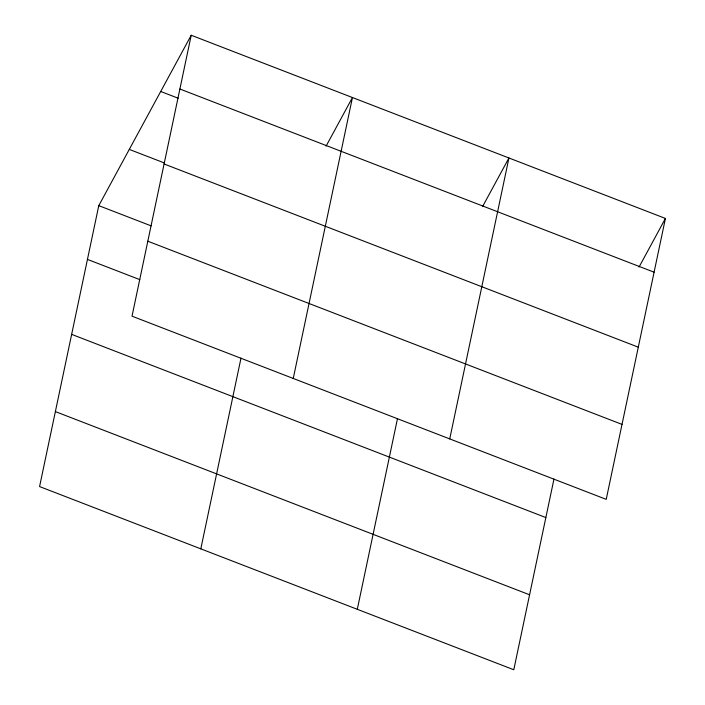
<?xml version="1.0" encoding="UTF-8"?>
<svg xmlns="http://www.w3.org/2000/svg" width="705" height="705" viewBox="0 0 705 705"><rect width="100%" height="100%" fill="white"/><g stroke="black" fill="none" stroke-linecap="round" stroke-linejoin="round"><path stroke-width="1.06" d="M191.214 35.25L132.02 316.175L606.221 499.36L665.423 218.435L191.214 35.25L98.779 205.64L39.577 486.565L513.786 669.75L553.98 479.003M200.81 548.842L241.004 358.096M293.245 378.453L352.447 97.537L326.08 146.138M357.294 609.296L397.497 418.55M449.737 438.907L508.931 157.99L482.564 206.591M639.056 267.045L665.423 218.435M179.89 89.015L654.09 272.2M160.714 91.474L178.171 98.224M129.288 149.407L164.203 162.899M164.089 163.974L638.289 347.168M98.779 205.64L151.152 225.873M147.812 241.207L622.022 424.401M87.446 259.405L139.828 279.638M71.654 334.364L545.855 517.558M55.378 411.597L529.578 594.791"/></g></svg>
